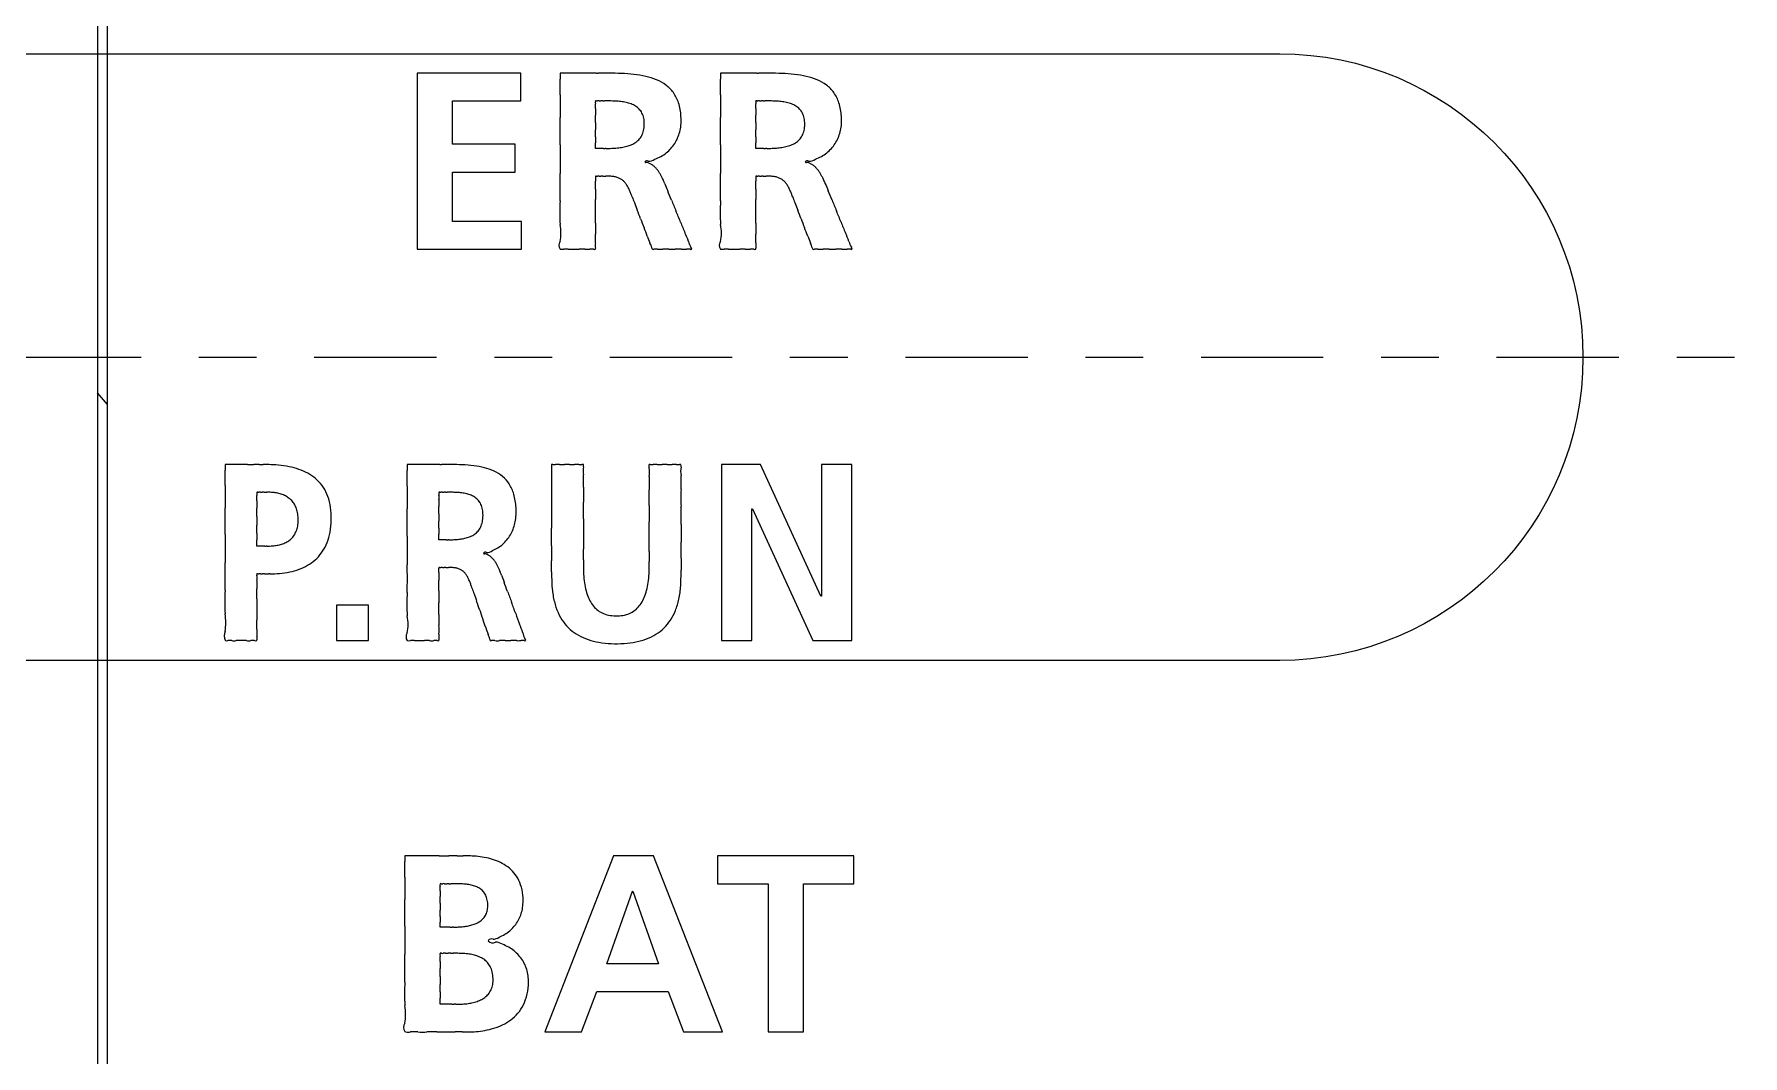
# Model space of a CAD drawing. Header units: millimetres. Extents: x -11 to 5160, y -11 to 2043.
# Drawn here: x 4011.04 to 4013.998, y 1242.955 to 1244.723 of the extents above; entities that cross this region are included whole.
import ezdxf

# ---------------------------------------------------------------- set-up
doc = ezdxf.new("R2010")
doc.units = ezdxf.units.MM
doc.linetypes.add('CENTER', pattern=[2, 1.25, -0.25, 0.25, -0.25])
doc.layers.add('Center Line', color=6, linetype='CENTER')

# ---------------------------------------------------------------- blocks, each defined once
blk = doc.blocks.new('*U151')
blk.add_lwpolyline([(116.382, 3.1), (131.382, 3.1, -1), (131.382, -3.1), (116.382, -3.1, -1)], format="xyb", close=True)
at = {"layer": 'Center Line'}
blk.add_line((-35.603, 0), (467.82, 0), dxfattribs=at)
blk = doc.blocks.new('FX5U-32MT ES PLC')
at = {"color": 7, "linetype": 'Continuous'}
for p, q in [((102.45, 25.7), (102.45, -25.7)), ((102.55, -25.7), (102.55, 25.7)), ((106.778, 2.90156), (105.71553, 2.90156)), ((105.71553, 2.90156), (105.71553, 1.10184)), ((106.778, 2.61803), (106.778, 2.90156)), ((107.17728, 2.90156), (107.17728, 2.841818)), ((107.190203, 2.90156), (107.17728, 2.90156)), ((107.512064, 2.90156), (107.190203, 2.90156)), ((108.81767, 2.90156), (108.81767, 2.841818)), ((108.830593, 2.90156), (108.81767, 2.90156)), ((109.152445, 2.90156), (108.830593, 2.90156)), ((106.07658, 2.17447), (106.07658, 2.61803)), ((106.07658, 2.61803), (106.778, 2.61803)), ((107.53833, 2.615471), (107.539717, 2.61803)), ((109.17854, 2.615471), (109.179929, 2.61803)), ((106.71857, 2.17447), (106.07658, 2.17447)), ((106.71857, 1.89077), (106.71857, 2.17447)), ((107.53833, 2.13313), (107.53833, 2.148426)), ((107.621543, 2.13313), (107.53833, 2.13313)), ((109.17854, 2.13313), (109.17854, 2.148426)), ((109.261872, 2.13313), (109.17854, 2.13313)), ((106.07658, 1.38555), (106.07658, 1.89077)), ((106.07658, 1.89077), (106.71857, 1.89077)), ((107.936706, 1.580038), (107.966297, 1.503286)), ((109.577061, 1.580038), (109.606628, 1.503286)), ((106.78317, 1.38555), (106.07658, 1.38555)), ((106.78317, 1.10184), (106.78317, 1.38555)), ((105.71553, 1.10184), (106.78317, 1.10184)), ((102.55, -0.48524), (102.45, -0.36607)), ((103.75338, -1.09837), (103.75338, -1.156492)), ((103.766642, -1.09837), (103.75338, -1.09837)), ((103.98235, -1.09837), (103.766642, -1.09837)), ((105.61493, -1.09837), (105.61493, -1.158112)), ((105.626561, -1.09837), (105.61493, -1.09837)), ((105.916235, -1.09837), (105.626561, -1.09837)), ((107.09116, -1.09837), (107.09116, -1.561496)), ((107.10184, -1.09837), (107.09116, -1.09837)), ((109.22643, -1.09837), (108.82749, -1.09837)), ((108.82749, -1.09837), (108.82749, -2.89808)), ((109.84362, -2.44402), (109.22643, -1.09837)), ((110.15919, -1.09837), (109.84827, -1.09837)), ((109.84827, -1.09837), (109.84827, -2.44402)), ((110.15919, -2.89808), (110.15919, -1.09837)), ((104.07808, -1.38445), (104.07941, -1.38155)), ((105.93963, -1.38411), (105.94088, -1.38155)), ((109.13841, -2.89808), (109.13841, -1.55174)), ((109.13841, -1.55174), (109.14306, -1.55174)), ((109.14306, -1.55174), (109.76248, -2.89808)), ((104.07808, -1.93105), (104.07808, -1.867009)), ((105.93963, -1.86662), (105.93963, -1.810088)), ((106.01462, -1.86662), (105.93963, -1.86662)), ((104.140355, -1.93105), (104.07808, -1.93105)), ((104.178577, -2.21458), (104.196508, -2.21458)), ((109.84827, -2.44402), (109.84362, -2.44402)), ((105.2184, -2.53704), (104.89353, -2.53704)), ((104.89353, -2.53704), (104.89353, -2.89808)), ((105.2184, -2.89808), (105.2184, -2.53704)), ((104.89353, -2.89808), (105.2184, -2.89808)), ((108.82749, -2.89808), (109.13841, -2.89808)), ((109.76248, -2.89808), (110.15919, -2.89808)), ((105.59047, -5.09812), (105.59047, -5.156674)), ((105.610937, -5.09812), (105.59047, -5.09812)), ((105.84164, -5.09812), (105.610937, -5.09812)), ((107.72385, -5.09812), (107.02243, -6.89784)), ((108.13123, -5.09812), (107.72385, -5.09812)), ((108.83765, -6.89784), (108.13123, -5.09812)), ((110.18072, -5.09812), (108.78838, -5.09812)), ((108.78838, -5.09812), (108.78838, -5.382)), ((110.18072, -5.382), (110.18072, -5.09812)), ((105.95135, -5.38434), (105.952981, -5.382)), ((108.78838, -5.382), (109.30411, -5.382)), ((109.30411, -5.382), (109.30411, -6.89784)), ((109.66499, -6.89784), (109.66499, -5.382)), ((109.66499, -5.382), (110.18072, -5.382)), ((107.65667, -6.20193), (107.91712, -5.45917)), ((107.91712, -5.45917), (107.92229, -5.45917)), ((107.92229, -5.45917), (108.18274, -6.20193)), ((105.95135, -5.82538), (105.95135, -5.811394)), ((106.031932, -5.82538), (105.95135, -5.82538)), ((105.95135, -6.096498), (105.953342, -6.09375)), ((108.18274, -6.20193), (107.65667, -6.20193)), ((105.95135, -6.61431), (105.95135, -6.597889)), ((106.044581, -6.61431), (105.95135, -6.61431)), ((107.39639, -6.89784), (107.55366, -6.48546)), ((107.55366, -6.48546), (108.28333, -6.48546)), ((108.28333, -6.48546), (108.43802, -6.89784)), ((106.017511, -6.89784), (106.106533, -6.89784)), ((107.02243, -6.89784), (107.39639, -6.89784)), ((108.43802, -6.89784), (108.83765, -6.89784)), ((109.30411, -6.89784), (109.66499, -6.89784))]:
    blk.add_line(p, q, dxfattribs=at)
for centre, radius, start, end in [((-1259.716552, 2.761591), 1366.893835, 359.996637, 0.003363), ((107.530823, -328.053233), 330.954794, 89.996752, 90.003248), ((107.557918, 54.244375), 51.342816, 269.990698, 270.009302), ((107.605702, -16.63863), 19.540229, 89.795765, 90.115671), ((107.665631, -0.759615), 3.661103, 87.812658, 89.847815), ((107.737633, 1.094472), 1.80562, 83.789332, 87.850267), ((107.819237, 1.831093), 1.064494, 77.259905, 83.866522), ((107.908374, 2.219988), 0.665518, 67.391772, 77.361481), ((107.99161, 2.41913), 0.449681, 53.440407, 67.427957), ((-1258.029302, 2.761591), 1366.846974, 359.996637, 0.003363), ((109.171204, -327.874969), 330.77653, 89.996751, 90.003249), ((109.198299, 54.216721), 51.315161, 269.990693, 270.009307), ((109.246067, -16.625873), 19.527473, 89.795701, 90.115703), ((109.305967, -0.758452), 3.65994, 87.812303, 89.847689), ((109.377937, 1.094528), 1.805564, 83.789106, 87.849857), ((109.459516, 1.830899), 1.06469, 77.260675, 83.86625), ((109.548644, 2.219778), 0.665731, 67.394703, 77.362224), ((109.631895, 2.418982), 0.449831, 53.446252, 67.431024), ((502.151273, 2.564858), 394.97401, 179.983099, 180.016901), ((108.040919, 2.488791), 0.36436, 36.040403, 53.143552), ((108.02144, 2.479097), 0.385831, 18.066372, 35.502548), ((503.778129, 2.564858), 394.960476, 179.983099, 180.016901), ((109.681246, 2.488711), 0.364431, 36.047926, 53.149799), ((109.661838, 2.479065), 0.385816, 18.072207, 35.510111), ((-3.998255, 2.309646), 111.175621, 359.928516, 0.071484), ((107.592466, 2.602218), 0.055735, 166.244634, 193.755366), ((108.90381, 2.506474), 1.365875, 178.621107, 181.378893), ((107.230605, 2.564154), 0.308723, 355.390226, 4.609774), ((102.008732, 2.436184), 5.529725, 359.612252, 0.387748), ((107.543589, 2.609191), 0.00965, 66.342446, 113.657554), ((107.553988, 2.666491), 0.048899, 262.330063, 277.669937), ((107.568838, 2.407144), 0.21105, 87.739591, 92.260409), ((107.586428, 3.461822), 0.843843, 269.370851, 270.629149), ((107.605046, -0.595686), 3.213729, 89.833278, 90.166722), ((107.622978, 14.606015), 11.987988, 269.958988, 270.041012), ((107.638513, -60.068394), 62.686425, 89.993644, 90.006356), ((107.649939, -26.868187), 29.486217, 89.991311, 90.008689), ((107.654886, -0.842922), 3.460952, 89.776468, 90.007866), ((107.664326, 1.056102), 1.561907, 87.717729, 89.850958), ((107.689476, 1.67245), 0.945046, 84.251008, 87.753257), ((107.723272, 2.00333), 0.612446, 79.047172, 84.296051), ((107.762543, 2.203679), 0.408285, 71.601524, 79.115833), ((107.803598, 2.326083), 0.27918, 61.257058, 71.667784), ((107.838952, 2.390723), 0.205504, 47.660754, 61.233046), ((107.857072, 2.411835), 0.177696, 31.64821, 47.394402), ((107.844643, 2.405645), 0.191529, 15.523098, 31.273606), ((107.774829, 2.387632), 0.26362, 1.995932, 15.234537), ((107.863752, 2.431392), 0.550551, 3.288549, 17.697065), ((107.853562, 2.420011), 0.56148, 354.578529, 4.388463), ((-2.354055, 2.309646), 111.171812, 359.928514, 0.071486), ((109.232586, 2.602218), 0.055647, 166.222451, 193.777549), ((110.541799, 2.506474), 1.363655, 178.618861, 181.381139), ((103.657935, 2.436184), 5.520732, 359.611621, 0.388379), ((108.871318, 2.564154), 0.308223, 355.382726, 4.617274), ((109.183807, 2.609177), 0.009665, 66.343538, 113.656462), ((109.19422, 2.666562), 0.04897, 262.330277, 277.669723), ((109.209092, 2.406836), 0.211359, 87.73965, 92.26035), ((109.226707, 3.463054), 0.845075, 269.370867, 270.629133), ((109.245351, -0.600377), 3.218421, 89.833283, 90.166717), ((109.263309, 14.623454), 12.005427, 269.958989, 270.041011), ((109.278867, -60.152246), 62.770276, 89.993643, 90.006357), ((109.290309, -26.919616), 29.537646, 89.991314, 90.008686), ((109.295264, -0.844082), 3.462112, 89.776505, 90.007889), ((109.30471, 1.056564), 1.561445, 87.7174, 89.851074), ((109.329872, 1.673095), 0.944401, 84.249238, 87.752984), ((109.363672, 2.003913), 0.611861, 79.042448, 84.294324), ((109.402934, 2.204127), 0.407835, 71.592077, 79.111125), ((109.443961, 2.326383), 0.278879, 61.241489, 71.658214), ((109.479265, 2.390893), 0.205341, 47.640007, 61.216985), ((109.497313, 2.411915), 0.177649, 31.627495, 47.373072), ((109.484789, 2.405671), 0.191591, 15.509832, 31.253194), ((109.414841, 2.387635), 0.263818, 1.993788, 15.222158), ((109.504282, 2.431388), 0.5504, 3.289902, 17.702537), ((109.494019, 2.420007), 0.561403, 354.578191, 4.38947), ((128.755831, 2.360289), 21.217536, 179.896108, 180.103892), ((29.474999, 2.285795), 78.063339, 359.973562, 0.026438), ((107.842526, 2.35369), 0.192077, 320.335505, 335.823565), ((107.806303, 2.368395), 0.231149, 336.175643, 350.487034), ((107.730757, 2.381917), 0.307893, 350.328662, 2.773061), ((107.99666, 2.406327), 0.417484, 336.500996, 345.44453), ((107.977323, 2.41137), 0.437467, 345.441614, 354.173628), ((130.361535, 2.360289), 21.18303, 179.895939, 180.104061), ((31.242164, 2.285795), 77.936384, 359.973519, 0.026481), ((109.482724, 2.353641), 0.192082, 320.356037, 335.84053), ((109.446396, 2.368382), 0.231266, 336.19196, 350.495174), ((109.370716, 2.381918), 0.308143, 350.33654, 2.770742), ((109.637035, 2.406327), 0.417489, 336.501213, 345.444631), ((109.617696, 2.411371), 0.437475, 345.441743, 354.173599), ((137.253648, 2.024113), 30.076727, 179.720294, 180.279706), ((384.028827, 2.219708), 276.490499, 179.99377, 180.00623), ((-847.34989, 2.169034), 954.888221, 359.998763, 0.001237), ((107.629576, 144.935656), 142.802526, 269.996777, 270.003223), ((107.643673, -30.09642), 32.22955, 89.98922, 90.01078), ((107.652976, 7.877503), 5.744374, 269.967694, 270.032306), ((107.656469, 3.802293), 1.669163, 269.991263, 271.191224), ((107.670032, 3.187371), 1.054092, 271.149014, 274.286359), ((107.695705, 2.852409), 0.718149, 274.241268, 278.799407), ((107.730443, 2.630849), 0.493882, 278.748875, 285.178396), ((107.76994, 2.486706), 0.344427, 285.115337, 293.944534), ((107.808638, 2.39987), 0.249358, 293.915824, 305.607971), ((107.836819, 2.359799), 0.200372, 305.727764, 320.032501), ((107.995559, 2.418321), 0.425464, 309.022239, 317.7403), ((108.02087, 2.393076), 0.389757, 317.984645, 327.415876), ((108.007906, 2.401702), 0.405326, 327.375502, 336.466688), ((138.893008, 2.024113), 30.075696, 179.720284, 180.279716), ((385.219382, 2.219708), 276.040844, 179.993759, 180.006241), ((-844.156823, 2.169034), 953.335363, 359.998761, 0.001239), ((109.269917, 144.985672), 142.852542, 269.996773, 270.003227), ((109.284034, -30.107703), 32.240833, 89.989208, 90.010792), ((109.29335, 7.879515), 5.746385, 269.967659, 270.032341), ((109.296848, 3.802154), 1.669024, 269.99125, 271.191274), ((109.310422, 3.186814), 1.053535, 271.14901, 274.28741), ((109.336103, 2.851821), 0.717559, 274.242272, 278.80267), ((109.370839, 2.630354), 0.493386, 278.75212, 285.185396), ((109.410318, 2.486346), 0.344065, 285.122382, 293.956704), ((109.448977, 2.399643), 0.249134, 293.928251, 305.625601), ((109.477098, 2.359679), 0.200269, 305.745923, 320.052828), ((109.635936, 2.418319), 0.425465, 309.022949, 317.740878), ((109.661246, 2.393076), 0.389762, 317.985219, 327.416284), ((109.648279, 2.401703), 0.405333, 327.375906, 336.466916), ((108.064247, 1.977961), 0.027778, 61.255238, 138.166021), ((108.050563, 1.998249), 0.009777, 224.169662, 301.620959), ((108.059948, 1.946443), 0.043689, 54.571899, 95.593933), ((108.082232, 2.116909), 0.114686, 267.687818, 304.141024), ((107.69773, 1.157446), 0.911126, 62.94652, 64.827429), ((108.036474, 1.838945), 0.150354, 48.339608, 59.789234), ((107.965273, 1.752778), 0.26209, 42.568609, 49.232021), ((106.758931, 5.097969), 3.374504, 294.281562, 295.443412), ((107.940742, 1.731804), 0.294347, 36.314747, 42.345157), ((108.051818, 2.341785), 0.330611, 298.324898, 309.798807), ((109.704636, 1.977962), 0.027777, 61.255741, 138.166323), ((109.690952, 1.998249), 0.009776, 224.169919, 301.618303), ((109.700332, 1.946466), 0.043666, 54.562655, 95.591882), ((109.72262, 2.116904), 0.114681, 267.688251, 304.141742), ((109.340079, 1.162028), 0.906139, 62.926867, 64.817117), ((109.676858, 1.839094), 0.150213, 48.314993, 59.769231), ((109.605542, 1.752871), 0.262065, 42.545998, 49.207206), ((108.399336, 5.097826), 3.374366, 294.282267, 295.444134), ((109.5807, 1.73163), 0.294732, 36.301679, 42.322674), ((109.692201, 2.341778), 0.330605, 298.325636, 309.799528), ((99.399269, 1.736413), 7.779286, 358.962399, 1.037601), ((109.024019, 1.821295), 1.485864, 179.121003, 180.878997), ((107.546872, 1.845174), 0.008611, 149.065088, 187.237479), ((99.381339, 1.757483), 8.157094, 359.711893, 0.288107), ((107.54327, 1.839718), 0.010581, 69.049704, 110.950296), ((107.553592, 1.904626), 0.055413, 263.223162, 276.776838), ((107.568518, 1.609208), 0.240538, 88.001711, 91.998289), ((107.586235, 2.812431), 0.962877, 269.444858, 270.555142), ((107.604928, -1.851004), 3.700616, 89.855018, 90.144982), ((107.622785, 18.255695), 16.406098, 269.970343, 270.029657), ((107.63799, 26.754481), 24.904882, 269.984555, 270.015445), ((107.648731, -1.354839), 3.204442, 89.927986, 90.072014), ((107.652673, 1.10717), 0.74243, 88.440273, 89.993394), ((107.662105, 1.426969), 0.422493, 82.614369, 88.538445), ((107.681381, 1.572679), 0.275515, 74.806871, 82.694552), ((107.702397, 1.65071), 0.194704, 64.812667, 74.75736), ((107.715281, 1.679239), 0.163405, 53.57785, 64.643274), ((107.711629, 1.675409), 0.168655, 42.703045, 53.35215), ((107.67853, 1.645491), 0.21327, 33.710866, 42.579177), ((107.590215, 1.586663), 0.319385, 27.204621, 33.696663), ((107.860175, 1.671821), 0.394789, 31.868948, 36.404702), ((107.773046, 1.617545), 0.497441, 28.294554, 31.879557), ((107.6169, 1.533633), 0.674706, 25.696236, 28.283728), ((107.662308, 1.553356), 0.625239, 23.669113, 25.871865), ((107.123387, 1.328621), 1.209092, 21.457979, 23.170474), ((115.050632, 4.521533), 7.337062, 202.017615, 202.610838), ((101.039926, 1.736413), 7.77902, 358.962364, 1.037636), ((110.636256, 1.821295), 1.457894, 179.104138, 180.895862), ((109.187089, 1.84517), 0.008617, 149.062634, 187.206167), ((101.175657, 1.757483), 8.002988, 359.706345, 0.293655), ((109.183487, 1.83971), 0.010591, 69.038066, 110.961934), ((109.193824, 1.904676), 0.055464, 263.219374, 276.780626), ((109.208773, 1.60899), 0.240756, 88.000594, 91.999406), ((109.226515, 2.813305), 0.96375, 269.444548, 270.555452), ((109.245236, -1.854364), 3.703976, 89.854937, 90.145063), ((109.263119, 18.270944), 16.421346, 269.970327, 270.029673), ((109.278346, 26.773363), 24.923764, 269.984545, 270.015455), ((109.289103, -1.357428), 3.207031, 89.927938, 90.072062), ((109.293051, 1.107018), 0.742582, 88.440433, 89.993406), ((109.302486, 1.426976), 0.422487, 82.614322, 88.538491), ((109.321761, 1.572678), 0.275515, 74.806883, 82.69454), ((109.342777, 1.65071), 0.194704, 64.812663, 74.757364), ((109.35566, 1.679239), 0.163405, 53.577855, 64.643269), ((109.35201, 1.67541), 0.168655, 42.703026, 53.352169), ((109.318907, 1.645488), 0.213274, 33.710944, 42.579099), ((109.230621, 1.586678), 0.319355, 27.204309, 33.696975), ((109.499154, 1.670956), 0.396372, 31.873854, 36.391255), ((109.410748, 1.615861), 0.500541, 28.322395, 31.885806), ((109.245489, 1.527018), 0.688166, 25.768128, 28.306064), ((109.310738, 1.556165), 0.616738, 23.730312, 25.964817), ((108.812177, 1.34875), 1.156666, 21.407398, 23.197365), ((116.399496, 4.400327), 7.021376, 201.992461, 202.612303), ((109.068531, 1.474704), 1.895107, 176.344179, 183.655821), ((145.252465, 1.663075), 37.714173, 179.918888, 180.081112), ((-587.653021, 1.54977), 695.191353, 359.995062, 0.004938), ((107.40956, 1.492894), 0.522925, 22.855934, 27.292916), ((106.842654, 1.254406), 1.137952, 21.034796, 22.834211), ((100.315009, -1.278629), 8.139835, 20.982904, 21.184305), ((157.534604, 20.734202), 53.167974, 201.051196, 201.116014), ((81.028228, -9.539149), 29.476377, 22.213255, 22.415197), ((150.691315, 18.931013), 45.779826, 202.239187, 202.389266), ((110.708856, 1.474704), 1.895042, 176.344054, 183.655946), ((146.144864, 1.663075), 36.966362, 179.917248, 180.082752), ((-529.61484, 1.54977), 638.793383, 359.994626, 0.005374), ((109.049673, 1.492769), 0.523219, 22.85718, 27.29167), ((108.48915, 1.256879), 1.131356, 21.029079, 22.83898), ((102.278423, -1.151886), 7.792829, 20.963343, 21.17369), ((156.928984, 19.853963), 50.755699, 201.034571, 201.102462), ((83.713794, -9.103835), 28.344145, 22.197386, 22.407377), ((151.697897, 18.660839), 45.090967, 202.226202, 202.378561), ((55.051506, 1.429266), 52.486859, 359.933859, 0.066141), ((47.851886, -21.724053), 64.445727, 21.041399, 21.125811), ((123.139022, 7.198581), 16.205852, 200.909998, 201.257212), ((91.903091, -5.328696), 17.817286, 22.114795, 22.513658), ((56.666761, 1.429266), 52.511814, 359.93389, 0.06611), ((49.30774, -21.776928), 64.636865, 21.02644, 21.110593), ((124.781619, 7.194896), 16.206678, 200.894936, 201.242097), ((93.569355, -5.314061), 17.787701, 22.102635, 22.502128), ((106.771065, 1.267142), 0.415369, 347.948543, 12.051457), ((119.693671, 1.313261), 12.155467, 179.738794, 180.261206), ((104.711618, 1.213454), 2.82706, 359.100281, 0.899719), ((104.204284, -0.203454), 4.124393, 20.444245, 21.722965), ((109.001783, 1.555873), 0.985826, 198.861159, 203.306051), ((112.780912, 3.110111), 4.701673, 201.605872, 203.022581), ((107.43145, 0.799562), 1.125875, 19.856344, 24.772109), ((108.411469, 1.267142), 0.415356, 347.948144, 12.051856), ((121.320037, 1.313261), 12.141623, 179.738497, 180.261503), ((106.355337, 1.213454), 2.823552, 359.099163, 0.900837), ((105.844688, -0.202236), 4.123824, 20.429134, 21.7079), ((110.641978, 1.555577), 0.985677, 198.84596, 203.291073), ((114.42049, 3.108779), 4.700533, 201.593916, 203.010848), ((109.071748, 0.799837), 1.125718, 19.844363, 24.7604), ((107.231798, 1.141882), 0.066761, 144.746406, 215.253594), ((107.188929, 1.144675), 0.042937, 254.258, 266.041099), ((107.200689, 1.338087), 0.236706, 266.43358, 273.56642), ((107.23785, -0.056638), 1.158695, 88.89046, 91.10954), ((107.287612, 6.704729), 5.602956, 269.720573, 270.279427), ((107.344326, 20.517888), 19.416071, 269.913275, 270.086725), ((107.402344, -1.491369), 2.593367, 89.367491, 90.632509), ((107.456016, 1.719024), 0.617692, 267.676345, 272.323655), ((107.499695, 0.965227), 0.137878, 82.232407, 97.767593), ((107.527732, 1.123671), 0.02377, 246.700594, 293.299406), ((107.518101, 1.10986), 0.020654, 337.151258, 11.632987), ((108.096132, 1.141543), 0.558481, 177.175648, 182.824352), ((107.914201, 1.068025), 0.206791, 13.937662, 28.229548), ((108.140203, 1.118503), 0.025308, 181.515405, 221.179372), ((108.128808, 1.126591), 0.025907, 252.818418, 287.181582), ((108.155126, 0.926995), 0.175839, 83.906672, 96.093328), ((108.200321, 1.912614), 0.811208, 268.125806, 271.874194), ((108.258102, -2.069398), 3.171392, 89.435415, 90.564585), ((108.322175, 8.066708), 6.964946, 269.729986, 270.270014), ((108.386248, -2.460923), 3.5629, 89.497456, 90.502544), ((108.444029, 2.027343), 0.925883, 268.358002, 271.641998), ((108.489224, 0.902524), 0.200188, 84.650142, 95.349858), ((108.717569, 1.240101), 0.234497, 194.350385, 210.278068), ((108.515542, 1.129492), 0.028691, 254.529625, 285.470375), ((108.495785, 1.102373), 0.027415, 358.886782, 45.326154), ((108.872186, 1.141882), 0.06676, 144.745536, 215.254464), ((108.829318, 1.144661), 0.042924, 254.254138, 266.035327), ((108.841067, 1.337768), 0.236387, 266.430547, 273.569453), ((108.87821, -0.055065), 1.157123, 88.889506, 91.110494), ((108.927947, 6.696249), 5.594476, 269.720289, 270.279711), ((108.984633, 20.532755), 19.430938, 269.913384, 270.086616), ((109.042622, -1.49068), 2.592678, 89.367638, 90.632362), ((109.096267, 1.718838), 0.617506, 267.676804, 272.323196), ((109.139924, 0.965268), 0.137836, 82.233925, 97.766075), ((109.167947, 1.123665), 0.023762, 246.705202, 293.294798), ((109.158317, 1.109858), 0.020648, 337.149343, 11.640457), ((109.735645, 1.141543), 0.557784, 177.172115, 182.827885), ((109.554433, 1.068087), 0.206759, 13.922205, 28.214828), ((109.780414, 1.118496), 0.025304, 181.499126, 221.165582), ((109.769018, 1.126587), 0.025903, 252.815607, 287.184393), ((109.795336, 0.927023), 0.175811, 83.90571, 96.09429), ((109.840531, 1.912487), 0.811081, 268.125512, 271.874488), ((109.898312, -2.068904), 3.170898, 89.435327, 90.564673), ((109.962385, 8.06569), 6.963927, 269.729947, 270.270053), ((110.026458, -2.460441), 3.562418, 89.497388, 90.502612), ((110.084239, 2.027219), 0.92576, 268.357782, 271.642218), ((110.129434, 0.90255), 0.200162, 84.649432, 95.350568), ((110.357781, 1.240045), 0.234466, 194.338184, 210.266579), ((110.155752, 1.129488), 0.028688, 254.52769, 285.47231), ((110.135998, 1.102378), 0.027412, 358.874435, 45.314741), ((-1814.981155, -1.234683), 1918.734537, 359.997665, 0.002335), ((104.014259, 577.257588), 578.355959, 269.996839, 270.003161), ((104.073901, -143.051763), 141.953395, 89.988806, 90.011194), ((104.122113, 30.489353), 31.587729, 269.962854, 270.037146), ((104.15274, -6.423541), 5.32518, 89.890814, 90.109186), ((104.161614, -2.744733), 1.646363, 87.106096, 89.955673), ((104.184824, -2.277194), 1.178249, 81.725156, 87.085481), ((104.225083, -2.007803), 0.905869, 75.086863, 81.792776), ((104.283201, -1.790888), 0.681304, 66.58138, 75.115086), ((104.343553, -1.651689), 0.529584, 56.022908, 66.587531), ((104.391265, -1.579807), 0.443311, 43.538247, 55.944485), ((-1252.564377, -1.238338), 1358.179309, 359.996616, 0.003384), ((105.933119, -265.043212), 263.944843, 89.996335, 90.003665), ((105.957505, 39.848826), 40.947197, 269.989503, 270.010497), ((106.001018, -17.111692), 16.013362, 89.777741, 90.128849), ((106.054616, -4.067539), 2.969101, 87.578072, 89.835593), ((106.119196, -2.565257), 1.465433, 83.114269, 87.618682), ((106.191691, -1.974888), 0.870631, 75.901717, 83.192807), ((106.268926, -1.670792), 0.556882, 65.150821, 75.987615), ((106.335759, -1.525805), 0.397233, 50.458576, 65.110007), ((106.364323, -1.487493), 0.349511, 33.101942, 50.071163), ((107.116192, 561.511753), 562.610123, 269.998538, 270.001462), ((107.151404, -163.73631), 162.637942, 89.992651, 90.007349), ((107.197129, 44.707443), 45.80582, 269.968898, 270.031102), ((107.248362, -13.501636), 12.403294, 89.878199, 90.121801), ((107.300095, 2.114363), 3.212833, 269.547635, 270.452365), ((107.347322, -1.882714), 0.784648, 88.403455, 91.596545), ((107.385037, -0.926522), 0.172578, 264.729167, 275.270833), ((107.408233, -1.125055), 0.027677, 74.615152, 105.384848), ((107.68487, -1.161351), 0.271915, 171.375121, 188.624879), ((107.39237, -1.109951), 0.025935, 335.821077, 26.521236), ((106.080685, -1.265323), 1.33684, 357.290521, 2.709479), ((108.116846, -1.11545), 0.032786, 148.6045, 211.3955), ((108.0942, -1.130407), 0.032479, 80.536519, 99.463481), ((107.85246, -1.178431), 0.240815, 349.011651, 10.988349), ((108.113892, -0.858122), 0.240677, 266.581378, 273.418622), ((108.149104, -2.223757), 1.125581, 88.938092, 91.061908), ((108.194829, 3.198026), 4.296468, 269.668407, 270.331593), ((108.246062, -8.782679), 7.684355, 89.803402, 90.196598), ((108.297795, 2.160075), 3.258544, 269.553981, 270.446019), ((108.345022, -1.930846), 0.832763, 88.495721, 91.504279), ((108.382737, -0.915313), 0.183743, 265.050255, 274.949745), ((108.405933, -1.126906), 0.029466, 75.570022, 104.429978), ((108.69649, -1.168075), 0.286339, 170.931558, 189.068442), ((108.388727, -1.111115), 0.02766, 334.679941, 27.436479), ((107.007879, -1.283148), 1.40759, 357.151869, 2.848131), ((658.807792, -1.426709), 555.054423, 179.988249, 180.011751), ((104.154039, -1.399468), 0.077429, 168.816194, 191.183806), ((104.083125, -1.390056), 0.009282, 66.409643, 113.590357), ((104.0931, -1.334829), 0.047139, 262.368224, 277.631776), ((104.107345, -1.584908), 0.203515, 87.751439, 92.248561), ((104.124218, -0.567554), 0.814044, 269.374401, 270.625599), ((104.142077, -4.498874), 3.117337, 89.835128, 90.164872), ((104.159278, 11.277873), 12.659426, 269.962746, 270.037254), ((104.17418, 63.857819), 65.239369, 269.994141, 270.005859), ((104.185141, -6.589195), 5.207647, 89.952807, 90.047193), ((104.189607, -2.207722), 0.826172, 89.113477, 90.012257), ((104.194611, -1.872988), 0.4914, 83.028356, 89.093009), ((104.205548, -1.787857), 0.405572, 76.042007, 83.102299), ((104.22539, -1.708215), 0.323495, 67.552188, 76.050047), ((104.40631, -1.563636), 0.421268, 30.004435, 43.353495), ((104.366944, -1.584564), 0.465827, 16.832763, 29.812263), ((498.070801, -1.43507), 392.455888, 179.982991, 180.017009), ((106.001251, -1.397367), 0.063031, 167.858535, 192.141465), ((105.94437, -1.389515), 0.008696, 66.340291, 113.659709), ((105.953741, -1.337822), 0.044122, 262.339657, 277.660343), ((105.967124, -1.571866), 0.190464, 87.742763, 92.257237), ((105.982976, -0.620044), 0.761552, 269.371751, 270.628249), ((105.999753, -4.282429), 2.900891, 89.833549, 90.166451), ((106.015914, 9.470459), 10.852011, 269.959171, 270.040829), ((106.029914, -62.076845), 60.695295, 89.994084, 90.005916), ((106.040211, -24.376126), 22.994576, 89.989959, 90.010041), ((106.044662, -4.164348), 2.782798, 89.749643, 90.00867), ((106.053129, -2.640043), 1.258472, 87.449674, 89.831899), ((106.075633, -2.146455), 0.764372, 83.590947, 87.48855), ((106.105689, -1.882487), 0.498698, 77.824094, 83.637093), ((106.139983, -1.725312), 0.337826, 69.656152, 77.887241), ((106.318744, -1.513321), 0.401812, 16.231172, 32.637707), ((113.075691, -1.406124), 5.660193, 179.214406, 180.785594), ((109.219878, -1.29105), 1.132984, 176.624104, 183.375896), ((103.376087, -1.437294), 4.713444, 359.033237, 0.966763), ((114.367684, -1.43898), 5.954573, 179.173516, 180.826484), ((-52.741724, -1.676535), 156.495163, 359.950211, 0.049789), ((105.985011, -1.507968), 1.907295, 178.881013, 181.118987), ((103.648129, -1.442603), 0.430869, 356.258384, 3.741616), ((96.356172, -1.587622), 7.722024, 359.685344, 0.314656), ((104.247487, -1.654688), 0.265587, 57.539367, 67.548719), ((104.266044, -1.625059), 0.230627, 46.122251, 57.478486), ((104.273064, -1.617086), 0.220015, 33.904536, 46.0009), ((104.259527, -1.625474), 0.23593, 21.845653, 33.761491), ((104.216223, -1.642384), 0.282417, 10.843788, 21.76069), ((104.236814, -1.622382), 0.601334, 5.374269, 16.691183), ((104.036771, -1.643452), 0.802474, 356.067005, 5.534337), ((-4.851815, -1.69028), 110.466833, 359.928058, 0.071942), ((107.489061, -1.493145), 1.54978, 178.784333, 181.215667), ((105.59034, -1.435445), 0.350171, 355.935408, 4.064592), ((99.665289, -1.56346), 6.274453, 359.658156, 0.341844), ((106.174459, -1.632783), 0.239084, 58.552717, 69.693943), ((106.201294, -1.588326), 0.187156, 44.527475, 58.460646), ((106.209189, -1.579243), 0.175161, 28.874875, 44.220447), ((106.184469, -1.591655), 0.202804, 13.926298, 28.573024), ((106.098692, -1.611941), 0.290943, 1.771616, 13.73822), ((106.123311, -1.567662), 0.604649, 2.927926, 15.998898), ((106.104501, -1.579747), 0.624151, 355.121975, 3.947672), ((2464.990823, -1.65483), 2357.899665, 179.997732, 180.002268), ((84.993523, -1.56774), 22.422665, 359.785331, 0.214669), ((126.573684, -1.601152), 18.485016, 179.738609, 180.261391), ((85.116661, -1.617851), 23.297255, 359.771331, 0.228669), ((133.707542, -1.673628), 29.629494, 179.915692, 180.084308), ((-4.934472, -1.758046), 109.01256, 359.978546, 0.021454), ((104.206032, -1.676157), 0.29344, 342.001775, 352.828592), ((104.125204, -1.659357), 0.375004, 1.501811, 10.774576), ((104.106568, -1.663167), 0.393747, 352.760003, 1.98492), ((104.109089, -1.6543), 0.729606, 347.084639, 356.527309), ((130.014711, -1.639381), 24.075112, 179.908407, 180.091593), ((17.362718, -1.713901), 88.57692, 359.976692, 0.023308), ((106.188954, -1.651578), 0.19622, 323.365472, 338.111327), ((106.138593, -1.63255), 0.250047, 338.367701, 351.487105), ((106.047742, -1.617826), 0.342078, 351.300738, 2.493179), ((106.278358, -1.596327), 0.449173, 338.639404, 346.865571), ((106.247111, -1.588916), 0.481287, 346.851704, 354.765968), ((198.126648, -1.73416), 90.710655, 179.947948, 180.052052), ((33.144702, -1.766611), 74.944202, 359.937976, 0.062024), ((187.475345, -1.802038), 79.061667, 179.933902, 180.066098), ((146.198849, -1.957188), 42.445716, 179.804727, 180.195273), ((490.186822, -1.832937), 386.108743, 179.994944, 180.005056), ((104.214918, -1.532618), 0.397029, 278.360336, 285.35466), ((104.23866, -1.618708), 0.307725, 285.336376, 294.016576), ((104.263262, -1.674), 0.247207, 294.02399, 304.498357), ((104.281994, -1.701799), 0.213688, 304.580728, 316.588918), ((104.285999, -1.706392), 0.207622, 316.749901, 329.45848), ((104.265441, -1.695013), 0.231112, 329.618857, 341.896826), ((104.359809, -1.726639), 0.46761, 323.654341, 335.729904), ((104.284006, -1.693406), 0.550375, 335.819743, 346.98278), ((135.499551, -1.975812), 29.884981, 179.718501, 180.281499), ((419.667906, -1.780011), 313.728278, 179.994507, 180.005493), ((106.02186, 113.697282), 115.563902, 269.996411, 270.003589), ((106.034564, -27.948594), 26.081975, 89.987995, 90.012005), ((106.042947, 2.782052), 4.648673, 269.964024, 270.035976), ((106.046095, -0.51635), 1.35027, 269.990311, 271.324442), ((106.05827, -1.0131), 0.853371, 271.278063, 274.764363), ((106.081154, -1.281795), 0.583705, 274.716533, 279.768185), ((106.111669, -1.457033), 0.40583, 279.719956, 286.793545), ((106.145362, -1.567828), 0.290026, 286.745286, 296.300862), ((106.176312, -1.630585), 0.220052, 296.316784, 308.576989), ((106.194794, -1.654712), 0.189666, 308.75684, 323.072459), ((106.38911, -1.692612), 0.298897, 300.974763, 312.804181), ((106.322125, -1.612127), 0.403502, 312.016987, 320.730945), ((106.333424, -1.623494), 0.387564, 320.974595, 330.116912), ((106.304096, -1.606209), 0.421604, 330.066007, 338.616099), ((-503.676732, -1.837954), 610.767899, 359.991577, 0.008423), ((2755.564853, -1.889371), 2648.148824, 179.998425, 180.001575), ((-782.094627, -1.917659), 890.18349, 359.9955, 0.0045), ((-10.061035, -1.97382), 118.474792, 359.961033, 0.038967), ((104.149128, -213.661286), 211.730236, 89.997626, 90.002374), ((104.165607, 50.360617), 52.291668, 269.991557, 270.008443), ((104.179129, -13.732918), 11.80187, 89.97176, 90.02824), ((104.188053, 0.172433), 2.103485, 269.915373, 270.084627), ((104.190773, -1.255698), 0.675352, 270.032865, 272.703881), ((104.198877, -1.427116), 0.503743, 272.702875, 278.420745), ((104.359266, -1.715343), 0.47567, 299.958069, 311.24108), ((104.379172, -1.739437), 0.444432, 311.359083, 323.503894), ((106.413422, -2.019716), 0.025261, 62.665313, 138.886466), ((106.400797, -2.002329), 0.008888, 223.872621, 300.518343), ((106.408477, -2.048337), 0.038482, 52.467233, 94.718799), ((106.426989, -1.89567), 0.101624, 268.890802, 306.25287), ((106.138269, -2.58683), 0.640314, 60.243201, 62.702883), ((106.381733, -2.145673), 0.136703, 45.290817, 57.058689), ((106.305436, -2.228468), 0.249253, 39.569474, 46.215876), ((105.518931, -0.027108), 2.177573, 296.397898, 298.050719), ((106.273496, -2.253457), 0.289795, 33.474865, 39.355258), ((106.18089, -2.315518), 0.401272, 29.250393, 33.573095), ((256.25359, -2.005128), 149.16245, 179.970275, 180.029725), ((74.286982, -2.138631), 32.804226, 359.901983, 0.098017), ((118.397711, -2.102119), 10.981721, 179.845727, 180.154273), ((42.308311, -2.017361), 65.107743, 359.951433, 0.048567), ((152.51801, -2.038284), 44.429179, 179.934611, 180.065389), ((101.310692, -2.112474), 6.778209, 359.801487, 0.198513), ((149.53786, -2.115475), 41.124176, 179.9149, 180.0851), ((92.729494, -2.241695), 11.024773, 359.273206, 0.726794), ((104.091616, -2.222857), 0.015785, 148.37206, 210.955361), ((103.939283, -2.25832), 0.141465, 348.855156, 11.144844), ((104.080984, -2.230731), 0.016393, 80.136649, 99.863351), ((104.090192, -2.108118), 0.106654, 266.559872, 273.440128), ((104.105558, -2.704325), 0.489827, 88.95125, 91.04875), ((104.125028, -0.197492), 2.017115, 269.701615, 270.298385), ((104.14655, -10.073813), 7.85924, 89.919678, 90.080322), ((104.168072, 29.189984), 31.404566, 269.980835, 270.019165), ((104.202908, -23.33751), 21.122931, 89.98264, 90.01736), ((104.212116, 0.85843), 3.073012, 269.947643, 270.052357), ((104.215532, -1.107206), 1.107374, 269.968536, 274.861491), ((104.235877, -1.343342), 0.870364, 274.844362, 281.77808), ((104.272662, -1.517734), 0.692134, 281.743876, 290.041265), ((104.318609, -1.64379), 0.557966, 290.044807, 299.906093), ((97.886502, -2.26351), 7.729712, 358.95575, 1.04425), ((105.947675, -2.15433), 0.008155, 149.168261, 189.406606), ((130.56775, -2.242288), 24.628154, 179.904555, 180.095445), ((101.38219, -2.178462), 4.557497, 359.713369, 0.286631), ((105.944085, -2.159472), 0.009927, 69.894866, 110.105134), ((105.953395, -2.098408), 0.052077, 263.497498, 276.502502), ((105.966858, -2.376123), 0.2261, 88.082636, 91.917364), ((105.982837, -1.244973), 0.905216, 269.467412, 270.532588), ((105.999697, -5.635957), 3.485817, 89.861179, 90.138821), ((106.015802, 13.863686), 16.013838, 269.972596, 270.027404), ((106.029516, 16.6991), 18.849251, 269.981595, 270.018405), ((106.039203, -4.744978), 2.594831, 89.919789, 90.080211), ((106.042761, -2.752429), 0.602279, 88.270826, 89.992853), ((106.051216, -2.493479), 0.343192, 81.813823, 88.377247), ((106.068162, -2.377821), 0.2263, 73.215264, 81.890984), ((106.085769, -2.318615), 0.164532, 62.398826, 73.131565), ((106.094442, -2.300869), 0.144788, 50.611549, 62.186847), ((106.085404, -2.310881), 0.158263, 39.651652, 50.38265), ((106.04449, -2.344351), 0.211122, 30.93413, 39.559951), ((105.943728, -2.40482), 0.328635, 24.792186, 30.94653), ((105.742172, -2.498924), 0.551077, 20.746937, 24.887078), ((106.080585, -2.371849), 0.516312, 25.898169, 29.26552), ((105.89566, -2.461449), 0.7218, 23.516204, 25.884754), ((105.967237, -2.432651), 0.644681, 21.609363, 23.707615), ((105.447742, -2.626965), 1.199273, 19.396806, 21.100039), ((113.416221, 0.253575), 7.27392, 199.953271, 200.543574), ((112.345344, -2.220741), 5.254248, 179.716568, 180.283432), ((108.476954, -2.244), 1.385797, 180.112997, 185.121303), ((109.304351, -2.130256), 1.888322, 180.043459, 181.996044), ((108.496312, -2.156428), 1.079863, 182.101536, 186.961561), ((107.069592, -2.162327), 1.01858, 351.973462, 357.03912), ((106.453503, -2.133072), 1.63536, 357.130482, 359.898884), ((106.83537, -2.239873), 1.578361, 356.397497, 359.922534), ((100.802248, -2.209281), 7.611552, 359.753655, 0.246345), ((106.457716, -2.503081), 2.707066, 177.426678, 182.573322), ((104.764808, -2.327276), 0.687988, 176.532403, 183.467597), ((101.073702, -2.419647), 3.004806, 359.032083, 0.967917), ((107.494139, -2.525218), 1.88309, 176.320837, 183.679163), ((213.896546, -2.450048), 107.956933, 179.968194, 180.031806), ((15.5467, -2.336717), 90.392945, 359.966151, 0.033849), ((105.123433, -2.73298), 1.212605, 19.065012, 20.732575), ((98.025455, -5.208476), 8.729873, 19.018803, 19.204298), ((160.721035, 16.469575), 57.607705, 199.082005, 199.141096), ((1262.636611, 398.216412), 1223.77603, 199.109648, 199.113453), ((79.387232, -12.393876), 29.02942, 20.147279, 20.349565), ((147.627384, 12.661445), 43.665062, 200.17081, 200.326035), ((107.982623, -2.286359), 0.88966, 185.246036, 193.85132), ((108.217362, -2.191956), 0.798665, 186.857105, 192.876714), ((107.983655, -2.245742), 0.558849, 192.840741, 200.688945), ((107.836391, -2.30166), 0.401326, 200.648352, 210.655998), ((107.556571, -2.25697), 0.521798, 337.502161, 345.755515), ((107.341832, -2.201932), 0.743478, 345.716387, 352.066207), ((107.470191, -2.277634), 0.942425, 347.939363, 356.263598), ((110.397672, -2.633659), 6.31982, 179.513277, 180.486723), ((128.84188, -2.52519), 24.76386, 179.873249, 180.126751), ((68.843375, -2.57058), 37.096305, 359.906397, 0.093603), ((50.090045, -22.031879), 59.531353, 19.066419, 19.156682), ((120.637387, 2.312295), 15.098209, 198.927484, 199.295617), ((91.031076, -8.34452), 16.703776, 20.038565, 20.45828), ((107.772326, -2.339024), 0.67287, 193.784212, 203.942246), ((107.644715, -2.394841), 0.533589, 204.025246, 215.74752), ((107.753991, -2.350297), 0.305643, 210.68863, 222.944924), ((107.722346, -2.378681), 0.263142, 223.115312, 236.918439), ((107.723434, -2.374979), 0.266839, 237.156621, 251.117478), ((107.778732, -2.369018), 0.273377, 286.176538, 299.972), ((107.784325, -2.380828), 0.260354, 300.204247, 314.158654), ((107.76075, -2.358004), 0.293153, 314.356563, 327.008542), ((107.689779, -2.312366), 0.377531, 327.064031, 337.533686), ((107.842579, -2.38518), 0.553631, 326.704101, 338.173471), ((107.694483, -2.326833), 0.712804, 338.245585, 348.039643), ((103.154993, -2.714374), 0.605081, 351.469878, 8.530122), ((104.386526, -2.818401), 0.310554, 173.320094, 186.679906), ((102.702111, -2.73481), 1.376788, 358.024282, 1.975718), ((105.211268, -2.732779), 0.412873, 347.87465, 12.12535), ((115.496121, -2.686611), 9.556652, 179.667687, 180.332313), ((103.701531, -2.786441), 2.238539, 358.863455, 1.136545), ((102.769705, -3.978424), 3.84464, 18.434046, 19.789055), ((107.297049, -2.497747), 0.919002, 196.756555, 201.466545), ((110.871219, -1.152055), 4.399998, 199.501707, 200.995138), ((105.792411, -3.137456), 1.053525, 17.657077, 22.839767), ((107.599203, -2.426113), 0.478383, 215.892242, 228.329019), ((107.606868, -2.415353), 0.491519, 228.495442, 240.555172), ((107.741683, -2.31747), 0.327163, 251.352889, 263.72027), ((107.752207, -2.238678), 0.406637, 263.46068, 274.472207), ((107.759534, -2.298025), 0.346909, 274.030164, 285.955235), ((107.902783, -2.421809), 0.48351, 301.804287, 314.027817), ((107.901522, -2.422582), 0.483833, 314.19879, 326.574371), ((103.849461, -2.848599), 0.105875, 155.161413, 204.838587), ((103.770991, -2.879328), 0.02234, 217.971354, 237.074722), ((103.770671, -2.862993), 0.037026, 251.378504, 288.621496), ((103.801443, -3.079556), 0.182463, 84.039092, 95.960908), ((103.844033, -2.103818), 0.794614, 268.295075, 271.704925), ((103.893575, -7.487077), 4.58907, 89.676618, 90.323382), ((103.945203, -6.022274), 3.1243, 89.528191, 90.471809), ((103.994051, -2.273475), 0.625032, 267.880135, 272.119865), ((104.03525, -3.039542), 0.142613, 82.716742, 97.283258), ((104.063936, -2.872233), 0.027939, 247.689611, 292.310389), ((104.064586, -2.886166), 0.015526, 309.883854, 330.351545), ((104.02402, -2.874186), 0.057524, 340.014444, 19.985556), ((105.669148, -2.858038), 0.066516, 144.597332, 215.402668), ((105.626369, -2.858305), 0.039941, 253.35709, 264.78714), ((105.635982, -2.718996), 0.179573, 265.771081, 274.228919), ((105.669402, -3.775056), 0.877208, 88.681939, 91.318061), ((105.714154, 1.225134), 4.123287, 269.658526, 270.341474), ((105.765158, 21.191468), 24.089562, 269.937137, 270.062863), ((105.817335, -5.354118), 2.456173, 89.399399, 90.600601), ((105.865604, -2.318252), 0.580266, 267.775555, 272.224445), ((105.904885, -3.026427), 0.129436, 82.560724, 97.439276), ((105.930099, -2.877466), 0.02228, 247.698034, 292.301966), ((105.920622, -2.890356), 0.019525, 336.69604, 13.213519), ((106.381172, -2.858368), 0.442399, 176.432893, 183.567107), ((106.269541, -2.920642), 0.192791, 11.537904, 26.685197), ((106.482099, -2.882756), 0.023673, 178.367688, 220.342218), ((106.470942, -2.874917), 0.024165, 253.443184, 286.556816), ((106.494623, -3.061462), 0.164243, 84.131068, 95.868932), ((106.535289, -2.140592), 0.757864, 268.194964, 271.805036), ((106.587278, -5.861463), 2.963517, 89.456366, 90.543634), ((106.64493, 3.620823), 6.51897, 269.740427, 270.259573), ((106.702582, -6.238818), 3.340856, 89.517769, 90.482231), ((106.754571, -2.029952), 0.868456, 268.424886, 271.575114), ((106.795237, -3.085193), 0.187865, 84.871159, 95.128841), ((107.011105, -2.772826), 0.21948, 191.851427, 208.645418), ((106.818918, -2.871954), 0.027018, 255.234252, 284.765748), ((106.80009, -2.896114), 0.025789, 355.62693, 44.485666), ((107.646476, -2.343076), 0.573932, 240.658901, 251.393369), ((107.696329, -2.194485), 0.730662, 251.406151, 260.431985), ((107.740287, -1.931903), 0.996898, 260.449199, 267.640035), ((107.752766, -1.757255), 1.171924, 267.382019, 273.852925), ((107.771578, -1.993664), 0.93479, 273.676169, 281.213071), ((107.818489, -2.23122), 0.692646, 281.227875, 290.605059), ((107.867853, -2.363291), 0.551652, 290.633502, 301.684418), ((-1395.683338, -5.235409), 1501.27381, 359.996995, 0.003005), ((105.892411, -2072.737795), 2067.639676, 89.998593, 90.001407), ((105.992163, 531.334272), 536.432394, 269.994768, 270.005232), ((106.08357, -136.49292), 131.394807, 89.9815, 90.0185), ((106.157093, 24.001005), 29.099142, 269.938768, 270.061232), ((106.203194, -9.9057), 4.807603, 89.821202, 90.178798), ((106.215185, -6.445083), 1.346967, 87.325713, 89.871903), ((106.230491, -6.079139), 0.980709, 82.378249, 87.221424), ((106.251864, -5.928959), 0.829022, 76.522451, 82.465751), ((106.293931, -5.755081), 0.650128, 68.892143, 76.556211), ((106.344827, -5.624213), 0.509712, 59.179248, 68.931764), ((106.394079, -5.541379), 0.413341, 47.123287, 59.159323), ((106.422582, -5.509259), 0.37041, 33.185962, 46.973637), ((539.751224, -5.428695), 434.160769, 179.984883, 180.015117), ((105.989553, -5.396458), 0.040079, 162.401646, 197.598354), ((105.732236, -5.431263), 0.220286, 354.088625, 5.911375), ((105.957534, -5.392723), 0.01165, 66.991833, 113.008167), ((105.969761, -5.323562), 0.05894, 262.518862, 277.481138), ((105.987223, -5.636149), 0.254338, 87.79449, 92.20551), ((106.007906, -4.365174), 1.016884, 269.386104, 270.613896), ((106.029798, -9.253854), 3.87187, 89.837283, 90.162717), ((106.050883, 9.013084), 14.395088, 269.95984, 270.04016), ((106.06915, -75.377933), 69.995933, 89.993306, 90.006694), ((106.082586, -48.89754), 43.51554, 89.993077, 90.006923), ((106.088641, -8.934302), 3.552302, 89.796527, 90.012852), ((106.098189, -6.824724), 1.442705, 87.768458, 89.878207), ((106.122148, -6.223462), 0.840966, 84.211932, 87.804473), ((106.153226, -5.921197), 0.537109, 78.79657, 84.25854), ((106.188673, -5.744416), 0.356809, 71.009238, 78.864645), ((106.224941, -5.639766), 0.246053, 60.230408, 71.065002), ((106.41017, -5.515608), 0.384276, 18.673798, 32.965139), ((106.312459, -5.545975), 0.486572, 5.584921, 18.377463), ((-16.764824, -5.679965), 122.35537, 359.935977, 0.064023), ((106.924612, -5.484004), 0.973726, 178.231293, 181.768707), ((121.075849, -5.617672), 15.12454, 179.866734, 180.133266), ((102.009708, -5.548276), 3.941791, 359.502624, 0.497376), ((106.254646, -5.587436), 0.18588, 46.283411, 60.169257), ((106.266928, -5.573333), 0.167201, 30.279256, 45.985535), ((106.247672, -5.583173), 0.188796, 14.690164, 29.911596), ((106.175875, -5.601255), 0.262832, 1.759662, 14.534101), ((106.272215, -5.555784), 0.527612, 355.853448, 6.219793), ((303.042545, -5.746215), 197.091197, 179.992008, 180.007992), ((50.305335, -5.685787), 55.646025, 359.966087, 0.033913), ((106.251572, -5.608739), 0.190697, 305.146905, 318.613443), ((106.265762, -5.622184), 0.171162, 318.849749, 334.070625), ((106.252069, -5.616627), 0.18591, 334.375664, 349.519246), ((106.184277, -5.605475), 0.254603, 349.826631, 2.766965), ((106.424508, -5.576003), 0.373266, 328.20186, 337.573474), ((106.412698, -5.57141), 0.385935, 337.612048, 346.927482), ((106.369766, -5.562097), 0.429861, 347.012578, 355.752475), ((138.753693, -5.961934), 33.163541, 179.749058, 180.250942), ((-574.723269, -5.79255), 680.674619, 359.998414, 0.001586), ((106.043285, -363.8701), 358.04472, 89.998183, 90.001817), ((106.064608, 82.602036), 88.427416, 269.993539, 270.006461), ((106.082106, -25.782839), 19.95746, 89.978391, 90.021609), ((106.093653, -2.268301), 3.557082, 269.935243, 270.064757), ((106.097117, -4.743059), 1.082321, 270.029454, 271.632942), ((106.105468, -5.040578), 0.784685, 271.64247, 275.315086), ((106.121889, -5.210642), 0.613831, 275.259394, 279.974883), ((106.149631, -5.366406), 0.455617, 279.931888, 286.169929), ((106.18417, -5.48424), 0.332826, 286.108493, 294.356985), ((106.220846, -5.564774), 0.244334, 294.310543, 305.103457), ((106.484007, -5.826747), 0.124115, 273.709605, 304.808725), ((105.412535, -3.624134), 2.572102, 296.367054, 297.79184), ((106.440392, -5.605125), 0.340678, 300.208757, 310.648254), ((106.399705, -5.550639), 0.408548, 309.999954, 318.527324), ((106.430791, -5.579953), 0.365845, 318.743046, 328.209102), ((96.987323, -6.247314), 8.604288, 359.066824, 0.933176), ((105.994666, -6.110725), 0.045593, 161.817414, 198.182586), ((105.958903, -6.106965), 0.014338, 67.178011, 112.821989), ((105.973836, -6.021817), 0.072541, 262.576616, 277.423384), ((105.995163, -6.406552), 0.31303, 87.811438, 92.188562), ((106.020423, -4.842135), 1.251686, 269.390887, 270.609113), ((106.047159, -10.867285), 4.773554, 89.83881, 90.16119), ((106.072911, 12.08372), 18.177474, 269.961158, 270.038842), ((106.095221, -186.591299), 180.497549, 89.99683, 90.00317), ((106.11163, -26.697824), 20.604075, 89.982143, 90.017857), ((106.118804, -8.115336), 2.021586, 89.595539, 90.021323), ((106.126618, -7.092792), 0.999013, 86.318635, 89.629687), ((106.146027, -6.801871), 0.707446, 81.76081, 86.374466), ((106.176652, -6.592807), 0.496151, 75.418883, 81.801098), ((106.212619, -6.455815), 0.354517, 66.891135, 75.470738), ((106.474671, -5.991194), 0.04415, 66.8379, 138.882368), ((106.488523, -5.919044), 0.067205, 225.490506, 296.041619), ((106.512537, -6.122442), 0.143122, 57.926511, 87.801787), ((105.902366, -7.522363), 1.668794, 63.297482, 65.721197), ((106.476122, -6.350088), 0.363995, 50.328204, 61.060744), ((106.441328, -6.398999), 0.423878, 41.951459, 50.928838), ((107.056918, -6.21351), 1.106131, 178.171962, 181.828038), ((105.702495, -6.151588), 0.250276, 353.89054, 6.10946), ((101.473799, -6.288969), 4.477731, 359.485938, 0.514062), ((106.248531, -6.371838), 0.263183, 55.774588, 66.906646), ((106.27533, -6.331758), 0.214971, 42.231736, 55.672111), ((106.28143, -6.324978), 0.205899, 27.457401, 41.975689), ((106.2518, -6.339162), 0.238735, 13.428942, 27.199305), ((106.166484, -6.358961), 0.326316, 1.664347, 13.331226), ((106.473386, -6.368464), 0.379625, 31.86338, 41.75835), ((106.471889, -6.36937), 0.381375, 21.993642, 31.860363), ((106.47253, -6.369139), 0.380694, 11.930598, 21.997617), ((107.695369, -6.508818), 2.108395, 176.69989, 183.30011), ((123.132209, -6.370446), 17.180908, 179.862263, 180.137737), ((42.739576, -6.450418), 63.211786, 359.964949, 0.035051), ((106.274742, -6.376175), 0.217218, 335.364422, 349.969745), ((106.191374, -6.363087), 0.301596, 350.279744, 2.585204), ((106.417721, -6.378786), 0.436317, 2.585387, 11.682081), ((106.282186, -6.384933), 0.571992, 350.440867, 2.588073), ((105.129999, -6.719158), 0.468987, 349.064579, 10.935421), ((329.839513, -6.521364), 223.888166, 179.99174, 180.00826), ((-667.269339, -6.575766), 773.220689, 359.998361, 0.001639), ((106.057716, -366.359291), 359.744981, 89.997908, 90.002092), ((106.082386, 82.233018), 88.847329, 269.992561, 270.007439), ((106.102631, -26.66654), 20.052232, 89.975117, 90.024883), ((106.11599, -3.04034), 3.573973, 269.925433, 270.074567), ((106.119931, -5.527233), 1.087077, 270.037474, 271.796668), ((106.128749, -5.816675), 0.797501, 271.815436, 275.781455), ((106.145827, -5.978751), 0.63453, 275.721429, 280.718437), ((106.175427, -6.13329), 0.477182, 280.677398, 287.201157), ((106.212152, -6.250746), 0.354119, 287.144923, 295.65405), ((106.250611, -6.330472), 0.265602, 295.621417, 306.572407), ((106.281698, -6.372763), 0.213114, 306.634767, 320.027501), ((106.293708, -6.38389), 0.196764, 320.263812, 335.104276), ((106.422895, -6.432872), 0.423637, 323.028205, 337.463512), ((106.333624, -6.39955), 0.518874, 337.84313, 351.089342), ((105.658765, -6.851046), 0.080662, 147.852242, 212.147758), ((106.381213, -6.380023), 0.49071, 297.949706, 309.328484), ((106.420542, -6.429298), 0.427669, 309.436498, 322.835191), ((105.610429, -6.853201), 0.04539, 243.913275, 259.56253), ((105.625853, -6.72697), 0.172499, 262.120953, 277.879047), ((105.686857, -7.751785), 0.854762, 87.495078, 92.504922), ((105.770514, -3.261739), 3.636395, 269.270475, 270.729525), ((105.867286, -21.343913), 14.446161, 89.799818, 90.200182), ((105.967635, 51.108154), 58.006016, 269.950734, 270.049266), ((106.14091, -57.136744), 50.238916, 89.960794, 90.039206), ((106.194761, 1.835665), 8.733527, 269.872244, 270.127756), ((106.212904, -5.313455), 1.584385, 270.048109, 271.624827), ((106.225533, -5.857789), 1.039916, 271.779687, 276.411593), ((106.238073, -5.953544), 0.943361, 276.304195, 281.830223), ((106.2755, -6.130349), 0.762639, 281.801293, 288.921969), ((106.326032, -6.276165), 0.608316, 288.87334, 297.955958)]:
    blk.add_arc(centre, radius, start, end, dxfattribs=at)
blk = doc.blocks.new('*U224')
for name, p in [('FX5U-32MT ES PLC', (16.848, 110)), ('*U151', (0, 110))]:
    blk.add_blockref(name, p)

msp = doc.modelspace()

# ---------------------------------------------------------------- block references
at = {"xscale": 0.1693510201669083, "yscale": 0.1693510201669083, "zscale": 0.1693510201669083}
msp.add_blockref('*U224', (3990.9468, 1225.5354), dxfattribs=at)

doc.saveas('drawing.dxf')
